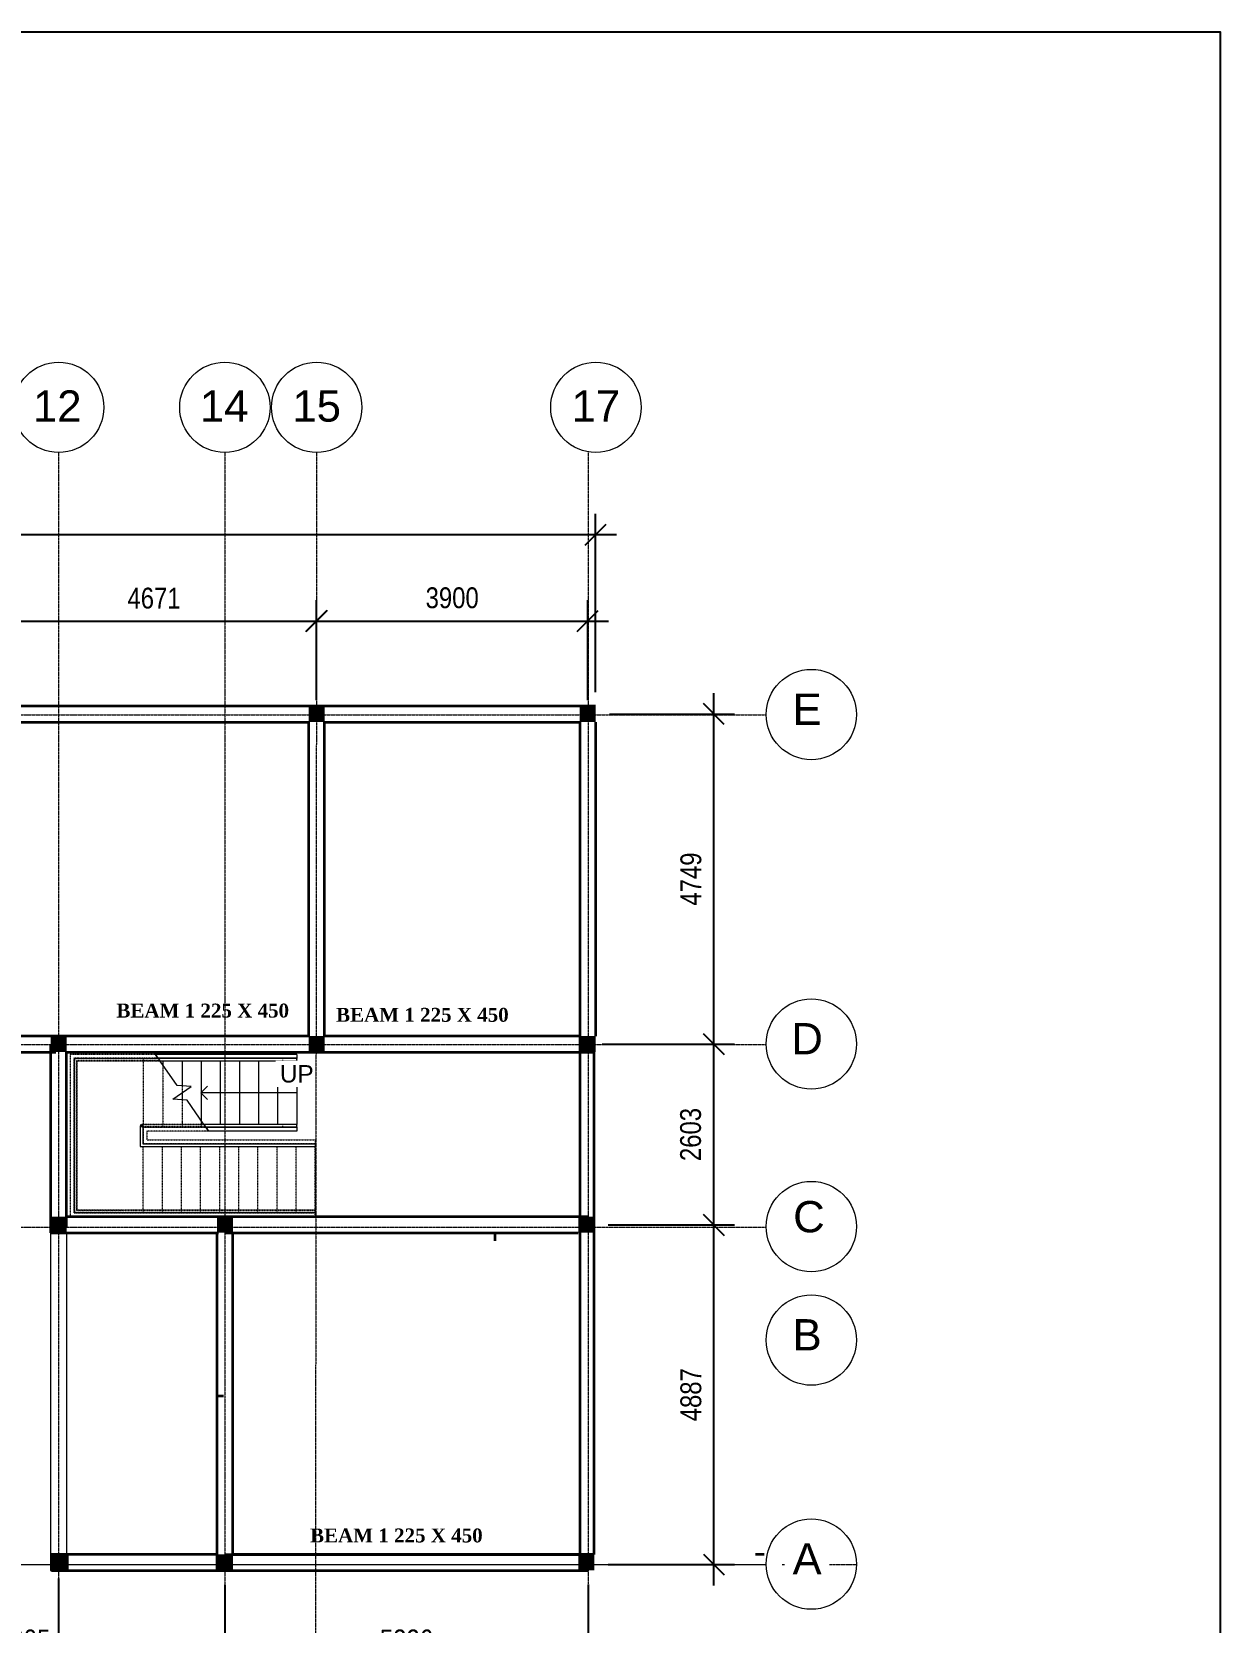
# Model space of a CAD drawing. Header units: inches. Extents: x 23 to 2032867, y 13 to 664695.
# Drawn here: x 715251 to 732351, y 14827 to 37714 of the extents above; entities that cross this region are included whole.
import ezdxf

# ---------------------------------------------------------------- set-up
doc = ezdxf.new("R2010")
doc.units = ezdxf.units.IN
doc.header["$MEASUREMENT"] = 0
doc.linetypes.add('Grid Line', pattern=[22.225, 12.7, -3.175, 3.175, -3.175])
doc.linetypes.add('Overhead', pattern=[3.96875, 2.38125, -1.5875])
for name, color, linetype, lineweight in [('A-ANNO-DIMS', 211, 'Continuous', 9), ('A-FLOR', 192, 'Continuous', 9), ('A-FLOR-HRAL', 11, 'Continuous', 9), ('A-FLOR-HRAL-MBND', 5, 'Overhead', 9), ('A-WALL', 7, 'Continuous', 9), ('S-GRID', 1, 'Continuous', 9), ('S-GRID-IDEN', 1, 'Continuous', 9), ('S-STRS', 31, 'Continuous', 9), ('S-STRS-ANNO', 31, 'Continuous', 9), ('S-STRS-MBND', 31, 'Overhead', 9), ('S-STRS-TEXT', 31, 'Continuous', 9)]:
    doc.layers.add(name, color=color, linetype=linetype, lineweight=lineweight)
doc.layers.add('dimensions', color=1, linetype='Continuous')
doc.styles.add('Arial', font='arial.ttf', dxfattribs={"height": 250})
doc.styles.add('Arial_1', font='arial.ttf', dxfattribs={"height": 300})
doc.styles.get("Standard").update_dxf_attribs({"font": 'arial.ttf'})
doc.styles.add('Technic', font='technic_.ttf', dxfattribs={"height": 300})
doc.dimstyles.new('LP_-_3mm_Technic', dxfattribs={"dimscale": 304.8, "dimtxt": 398.500345, "dimasz": 0.984252, "dimexe": 0.984252, "dimexo": 0.656168, "dimgap": 0.574147, "dimtad": 1, "dimdec": 0, "dimzin": 0, "dimdsep": 46, "dimtxsty": 'Technic', "dimblk1": 'OBLIQUE', "dimblk2": 'OBLIQUE', "dimsah": 1, "dimcen": 0.09, "dimdle": 0.984252, "dimazin": 0, "dimtfac": 1, "dimtdec": 4, "dimtix": 1, "dimtmove": 0, "dimatfit": 3, "dimfxl": 1, "dimtvp": 1, "dimtfill": 1, "dimtolj": 1, "dimtzin": 0, "dimarcsym": 2})

# ---------------------------------------------------------------- blocks, each defined once
blk = doc.blocks.new('_Oblique')
at = {"color": 0, "linetype": 'ByBlock', "lineweight": -2}
blk.add_line((-0.5, -0.5), (0.5, 0.5), dxfattribs=at)
blk = doc.blocks.new('*D352')
at = {"layer": 'A-ANNO-DIMS', "color": 0, "lineweight": -2, "transparency": 16777216}
for p, q in [((714675, 28211), (714675, 29534)), ((719346, 28211), (719346, 29534)), ((714375, 29234), (719646, 29234))]:
    blk.add_line(p, q, dxfattribs=at)
at = {"layer": 'Defpoints', "color": 0, "transparency": 16777216}
for p in [(719346, 29234), (714675, 28011), (719346, 28011)]:
    blk.add_point(p, dxfattribs=at)
at = {"layer": 'A-ANNO-DIMS', "color": 0, "lineweight": -2, "transparency": 16777216, "xscale": 299.9999841142121, "yscale": 299.9999841142121, "zscale": 299.9999841142121, "rotation": 180}
blk.add_blockref('_Oblique', (714675, 29234), dxfattribs=at)
at = {"layer": 'A-ANNO-DIMS', "color": 0, "lineweight": -2, "transparency": 16777216, "xscale": 299.9999841142121, "yscale": 299.9999841142121, "zscale": 299.9999841142121}
blk.add_blockref('_Oblique', (719346, 29234), dxfattribs=at)
at = {"layer": 'A-ANNO-DIMS', "color": 0, "transparency": 16777216, "insert": (717010, 29562), "char_height": 300, "attachment_point": 5, "style": 'Technic', "bg_fill": 3, "box_fill_scale": 1.25, "bg_fill_color": 256, "bg_fill_true_color": 13158600, "bg_fill_transparency": 0}
blk.add_mtext('\\A1;4671', dxfattribs=at)
blk = doc.blocks.new('*D353')
at = {"layer": 'A-ANNO-DIMS', "color": 0, "lineweight": -2, "transparency": 16777216}
for p, q in [((688750, 28211), (688750, 30778)), ((723364, 28211), (723364, 30778)), ((688450, 30478), (723664, 30478))]:
    blk.add_line(p, q, dxfattribs=at)
at = {"layer": 'Defpoints', "color": 0, "transparency": 16777216}
for p in [(723364, 30478), (688750, 28011), (723364, 28011)]:
    blk.add_point(p, dxfattribs=at)
at = {"layer": 'A-ANNO-DIMS', "color": 0, "lineweight": -2, "transparency": 16777216, "xscale": 299.9999841142121, "yscale": 299.9999841142121, "zscale": 299.9999841142121, "rotation": 180}
blk.add_blockref('_Oblique', (688750, 30478), dxfattribs=at)
at = {"layer": 'A-ANNO-DIMS', "color": 0, "lineweight": -2, "transparency": 16777216, "xscale": 299.9999841142121, "yscale": 299.9999841142121, "zscale": 299.9999841142121}
blk.add_blockref('_Oblique', (723364, 30478), dxfattribs=at)
at = {"layer": 'A-ANNO-DIMS', "color": 0, "transparency": 16777216, "insert": (704354, 30809), "char_height": 300, "attachment_point": 5, "style": 'Technic', "bg_fill": 3, "box_fill_scale": 1.25, "bg_fill_color": 256, "bg_fill_true_color": 13158600, "bg_fill_transparency": 0}
blk.add_mtext('\\A1;34614', dxfattribs=at)
blk = doc.blocks.new('Grid - M_Grid Head - Circle-45800-Level 1')
at = {"layer": 'S-GRID-IDEN'}
blk.add_circle((0, 0), 6.5, dxfattribs=at)
blk = doc.blocks.new('Railing - Railing-258493-Level 1')
at = {"layer": 'A-FLOR-HRAL-MBND'}
for p, q in [((-4982, 3368), (-4982, 1162)), ((-3992, 3368), (-4982, 3368)), ((-4982, 3368), (-4982, 1162)), ((-3992, 3368), (-4982, 3368)), ((-4982, 3368), (-4982, 1162)), ((-3992, 3368), (-4982, 3368)), ((-4982, 3368), (-4982, 1162)), ((-3992, 3368), (-4982, 3368)), ((-4982, 3368), (-4982, 1162)), ((-3992, 3368), (-4982, 3368)), ((-4982, 3368), (-4982, 1162)), ((-3992, 3368), (-4982, 3368)), ((-4952, 3338), (-4952, 1192)), ((-3992, 3338), (-4952, 3338)), ((-4952, 3338), (-4952, 1192)), ((-3992, 3338), (-4952, 3338)), ((-4952, 3338), (-4952, 1192)), ((-3992, 3338), (-4952, 3338)), ((-4952, 3338), (-4952, 1192)), ((-3992, 3338), (-4952, 3338)), ((-4952, 3338), (-4952, 1192)), ((-3992, 3338), (-4952, 3338)), ((-4952, 3338), (-4952, 1192)), ((-3992, 3338), (-4952, 3338)), ((-3773, 3368), (-3992, 3368)), ((-3773, 3368), (-3992, 3368)), ((-3773, 3368), (-3992, 3368)), ((-3773, 3368), (-3992, 3368)), ((-3773, 3368), (-3992, 3368)), ((-3773, 3368), (-3992, 3368)), ((-3752, 3338), (-3992, 3338)), ((-3752, 3338), (-3992, 3338)), ((-3752, 3338), (-3992, 3338)), ((-3752, 3338), (-3992, 3338)), ((-3752, 3338), (-3992, 3338)), ((-3752, 3338), (-3992, 3338)), ((-4982, 1162), (-4267, 1162)), ((-4982, 1162), (-4267, 1162)), ((-4982, 1162), (-4267, 1162)), ((-4982, 1162), (-4267, 1162)), ((-4982, 1162), (-4267, 1162)), ((-4982, 1162), (-4267, 1162)), ((-4952, 1192), (-4267, 1192)), ((-4952, 1192), (-4267, 1192)), ((-4952, 1192), (-4267, 1192)), ((-4952, 1192), (-4267, 1192)), ((-4952, 1192), (-4267, 1192)), ((-4952, 1192), (-4267, 1192)), ((-4267, 1192), (-1517, 1192)), ((-4267, 1192), (-1517, 1192)), ((-4267, 1192), (-1517, 1192)), ((-4267, 1192), (-1517, 1192)), ((-4267, 1192), (-1517, 1192)), ((-4267, 1192), (-1517, 1192)), ((-4267, 1162), (-1517, 1162)), ((-4267, 1162), (-1517, 1162)), ((-4267, 1162), (-1517, 1162)), ((-4267, 1162), (-1517, 1162)), ((-4267, 1162), (-1517, 1162)), ((-4267, 1162), (-1517, 1162)), ((-1517, 1192), (-1517, 1162)), ((-1517, 1192), (-1517, 1162)), ((-1517, 1192), (-1517, 1162)), ((-1517, 1192), (-1517, 1162)), ((-1517, 1192), (-1517, 1162)), ((-1517, 1192), (-1517, 1162))]:
    blk.add_line(p, q, dxfattribs=at)
blk = doc.blocks.new('Railing - Railing-258497-Level 1')
at = {"layer": 'A-FLOR-HRAL-MBND'}
for p, q in [((-4032, 2419), (-4032, 2404)), ((-3992, 2419), (-4032, 2419)), ((-4032, 2419), (-4032, 2404)), ((-3992, 2419), (-4032, 2419)), ((-4032, 2419), (-4032, 2404)), ((-3992, 2419), (-4032, 2419)), ((-4032, 2419), (-4032, 2404)), ((-3992, 2419), (-4032, 2419)), ((-4032, 2419), (-4032, 2404)), ((-3992, 2419), (-4032, 2419)), ((-4032, 2419), (-4032, 2404)), ((-3992, 2419), (-4032, 2419)), ((-3095, 2389), (-3997, 2389)), ((-3095, 2389), (-3997, 2389)), ((-3095, 2389), (-3997, 2389)), ((-3095, 2389), (-3997, 2389)), ((-3095, 2389), (-3997, 2389)), ((-3095, 2389), (-3997, 2389)), ((-3115, 2419), (-3992, 2419)), ((-3115, 2419), (-3992, 2419)), ((-3115, 2419), (-3992, 2419)), ((-3115, 2419), (-3992, 2419)), ((-3115, 2419), (-3992, 2419)), ((-3115, 2419), (-3992, 2419))]:
    blk.add_line(p, q, dxfattribs=at)
blk = doc.blocks.new('Top Rail Type - Top Rail_Internal_-258594-Level 1')
at = {"layer": 'A-FLOR-HRAL'}
for p, q in [((-1784, 3373), (-2021, 3373)), ((-2021, 3333), (-1784, 3333)), ((-1984, 3351), (-1984, 3356))]:
    blk.add_line(p, q, dxfattribs=at)
at = {"layer": 'A-FLOR-HRAL', "flags": 128}
blk.add_lwpolyline([(-1784, 3355), (-1784, 3353), (-1784, 3351)], dxfattribs=at)
blk = doc.blocks.new('Top Rail Type - Top Rail_Internal_-V1-Level 1')
at = {"layer": 'A-FLOR-HRAL', "linetype": 'Overhead'}
for p, q in [((-4987, 3373), (-4987, 1157)), ((-3992, 3373), (-4987, 3373)), ((-4947, 3333), (-4947, 1197)), ((-3992, 3333), (-4947, 3333)), ((-3776, 3373), (-3992, 3373)), ((-3749, 3333), (-3992, 3333)), ((-4987, 1157), (-4267, 1157)), ((-4947, 1197), (-4267, 1197)), ((-4267, 1197), (-1517, 1197)), ((-4267, 1157), (-1517, 1157)), ((-1517, 1197), (-1517, 1157))]:
    blk.add_line(p, q, dxfattribs=at)
at = {"layer": 'A-FLOR-HRAL'}
for p, q in [((-3776, 3373), (-3749, 3333)), ((-1784, 3373), (-3776, 3373)), ((-1784, 3333), (-3749, 3333)), ((-1784, 3333), (-1784, 3373))]:
    blk.add_line(p, q, dxfattribs=at)
blk = doc.blocks.new('Top Rail Type - Top Rail_Internal_-258609-Level 1')
at = {"layer": 'A-FLOR-HRAL'}
for p, q in [((-1784, 2424), (-2021, 2424)), ((-2021, 2384), (-1784, 2384)), ((-1984, 2402), (-1984, 2406))]:
    blk.add_line(p, q, dxfattribs=at)
at = {"layer": 'A-FLOR-HRAL', "flags": 128}
blk.add_lwpolyline([(-1784, 2406), (-1784, 2404), (-1784, 2402)], dxfattribs=at)
blk = doc.blocks.new('Top Rail Type - Top Rail_Internal_-V2-Level 1')
at = {"layer": 'A-FLOR-HRAL'}
for p, q in [((-3997, 2404), (-4037, 2404)), ((-4037, 2404), (-4037, 2106)), ((-3997, 2404), (-3997, 2146)), ((-3119, 2424), (-3091, 2384)), ((-1784, 2424), (-3119, 2424)), ((-1784, 2384), (-3091, 2384)), ((-1784, 2384), (-1784, 2424)), ((-4037, 2106), (-1517, 2106)), ((-3997, 2146), (-1517, 2146)), ((-1517, 2146), (-1517, 2106))]:
    blk.add_line(p, q, dxfattribs=at)
at = {"layer": 'A-FLOR-HRAL', "linetype": 'Overhead'}
for p, q in [((-4017, 2384), (-4017, 2424)), ((-3119, 2424), (-4017, 2424)), ((-3091, 2384), (-4017, 2384))]:
    blk.add_line(p, q, dxfattribs=at)
blk = doc.blocks.new('*D346')
at = {"layer": 'A-ANNO-DIMS', "color": 0, "lineweight": -2, "transparency": 16777216}
for p, q in [((719350, 28096), (719350, 29534)), ((723250, 28096), (723250, 29534)), ((719050, 29234), (723550, 29234))]:
    blk.add_line(p, q, dxfattribs=at)
at = {"layer": 'Defpoints', "color": 0, "transparency": 16777216}
for p in [(723250, 29234), (719350, 27896), (723250, 27896)]:
    blk.add_point(p, dxfattribs=at)
at = {"layer": 'A-ANNO-DIMS', "color": 0, "lineweight": -2, "transparency": 16777216, "xscale": 299.9999841142121, "yscale": 299.9999841142121, "zscale": 299.9999841142121, "rotation": 180}
blk.add_blockref('_Oblique', (719350, 29234), dxfattribs=at)
at = {"layer": 'A-ANNO-DIMS', "color": 0, "lineweight": -2, "transparency": 16777216, "xscale": 299.9999841142121, "yscale": 299.9999841142121, "zscale": 299.9999841142121}
blk.add_blockref('_Oblique', (723250, 29234), dxfattribs=at)
at = {"layer": 'A-ANNO-DIMS', "color": 0, "transparency": 16777216, "insert": (721300, 29567), "char_height": 300, "attachment_point": 5, "style": 'Technic', "bg_fill": 3, "box_fill_scale": 1.25, "bg_fill_color": 256, "bg_fill_true_color": 13158600, "bg_fill_transparency": 0}
blk.add_mtext('\\A1;3900', dxfattribs=at)
blk = doc.blocks.new('*D347')
at = {"layer": 'A-ANNO-DIMS', "color": 0, "lineweight": -2, "transparency": 16777216}
for p, q in [((725064, 20243), (725064, 23446)), ((723456, 23146), (725364, 23146)), ((723545, 20543), (725364, 20543))]:
    blk.add_line(p, q, dxfattribs=at)
at = {"layer": 'Defpoints', "color": 0, "transparency": 16777216}
for p in [(723256, 23146), (725064, 23146), (723345, 20543)]:
    blk.add_point(p, dxfattribs=at)
at = {"layer": 'A-ANNO-DIMS', "color": 0, "lineweight": -2, "transparency": 16777216, "xscale": 299.9999841142121, "yscale": 299.9999841142121, "zscale": 299.9999841142121}
for p, rotation in [((725064, 23146), 90), ((725064, 20543), 270)]:
    blk.add_blockref('_Oblique', p, dxfattribs=dict(at, rotation=rotation))
at = {"layer": 'A-ANNO-DIMS', "color": 0, "transparency": 16777216, "insert": (724732, 21845), "char_height": 300, "attachment_point": 5, "rotation": 90, "style": 'Technic', "bg_fill": 3, "box_fill_scale": 1.25, "bg_fill_color": 256, "bg_fill_true_color": 13158600, "bg_fill_transparency": 0}
blk.add_mtext('\\A1;2603', dxfattribs=at)
blk = doc.blocks.new('*D348')
at = {"layer": 'A-ANNO-DIMS', "color": 0, "lineweight": -2, "transparency": 16777216}
for p, q in [((725064, 22846), (725064, 28196)), ((723565, 27896), (725364, 27896)), ((723456, 23146), (725364, 23146))]:
    blk.add_line(p, q, dxfattribs=at)
at = {"layer": 'Defpoints', "color": 0, "transparency": 16777216}
for p in [(723365, 27896), (725064, 27896), (723256, 23146)]:
    blk.add_point(p, dxfattribs=at)
at = {"layer": 'A-ANNO-DIMS', "color": 0, "lineweight": -2, "transparency": 16777216, "xscale": 299.9999841142121, "yscale": 299.9999841142121, "zscale": 299.9999841142121}
for p, rotation in [((725064, 27896), 90), ((725064, 23146), 270)]:
    blk.add_blockref('_Oblique', p, dxfattribs=dict(at, rotation=rotation))
at = {"layer": 'A-ANNO-DIMS', "color": 0, "transparency": 16777216, "insert": (724736, 25521), "char_height": 300, "attachment_point": 5, "rotation": 90, "style": 'Technic', "bg_fill": 3, "box_fill_scale": 1.25, "bg_fill_color": 256, "bg_fill_true_color": 13158600, "bg_fill_transparency": 0}
blk.add_mtext('\\A1;4749', dxfattribs=at)
blk = doc.blocks.new('*D349')
at = {"layer": 'A-ANNO-DIMS', "color": 0, "lineweight": -2, "transparency": 16777216}
for p, q in [((725064, 15356), (725064, 20843)), ((725264, 20543), (725364, 20543)), ((723545, 15656), (725364, 15656))]:
    blk.add_line(p, q, dxfattribs=at)
at = {"layer": 'Defpoints', "color": 0, "transparency": 16777216}
for p in [(725064, 20543), (725064, 20543), (723345, 15656)]:
    blk.add_point(p, dxfattribs=at)
at = {"layer": 'A-ANNO-DIMS', "color": 0, "lineweight": -2, "transparency": 16777216, "xscale": 299.9999841142121, "yscale": 299.9999841142121, "zscale": 299.9999841142121}
for p, rotation in [((725064, 20543), 90), ((725064, 15656), 270)]:
    blk.add_blockref('_Oblique', p, dxfattribs=dict(at, rotation=rotation))
at = {"layer": 'A-ANNO-DIMS', "color": 0, "transparency": 16777216, "insert": (724736, 18100), "char_height": 300, "attachment_point": 5, "rotation": 90, "style": 'Technic', "bg_fill": 3, "box_fill_scale": 1.25, "bg_fill_color": 256, "bg_fill_true_color": 13158600, "bg_fill_transparency": 0}
blk.add_mtext('\\A1;4887', dxfattribs=at)
blk = doc.blocks.new('*D326')
at = {"layer": 'A-ANNO-DIMS', "color": 0, "lineweight": -2, "transparency": 16777216}
for p, q in [((714632, 15426), (714632, 13941)), ((715637, 15456), (715637, 13941)), ((714632, 14241), (714332, 14241)), ((714632, 14241), (715637, 14241)), ((715637, 14241), (715937, 14241))]:
    blk.add_line(p, q, dxfattribs=at)
at = {"layer": 'Defpoints', "color": 0, "transparency": 16777216}
for p in [(714632, 15626), (715637, 15656)]:
    blk.add_point(p, dxfattribs=at)
at = {"layer": 'A-ANNO-DIMS', "color": 0, "lineweight": -2, "transparency": 16777216, "xscale": 299.9999841142121, "yscale": 299.9999841142121, "zscale": 299.9999841142121}
blk.add_blockref('_Oblique', (714632, 14241), dxfattribs=at)
at = {"layer": 'A-ANNO-DIMS', "color": 0, "lineweight": -2, "transparency": 16777216, "xscale": 299.9999841142121, "yscale": 299.9999841142121, "zscale": 299.9999841142121, "rotation": 180}
blk.add_blockref('_Oblique', (715637, 14241), dxfattribs=at)
at = {"layer": 'A-ANNO-DIMS', "color": 0, "transparency": 16777216, "insert": (715135, 14569), "char_height": 300, "attachment_point": 5, "style": 'Technic', "bg_fill": 3, "box_fill_scale": 1.25, "bg_fill_color": 256, "bg_fill_true_color": 13158600, "bg_fill_transparency": 0}
blk.add_mtext('\\A1;1005', dxfattribs=at)
at = {"layer": 'Defpoints', "color": 0, "transparency": 16777216}
blk.add_point((715637, 14241), dxfattribs=at)
blk = doc.blocks.new('*D329')
at = {"layer": 'A-ANNO-DIMS', "color": 0, "lineweight": -2, "transparency": 16777216}
for p, q in [((718029, 15371), (718029, 13941)), ((723255, 15371), (723255, 13941)), ((717729, 14241), (723555, 14241))]:
    blk.add_line(p, q, dxfattribs=at)
at = {"layer": 'Defpoints', "color": 0, "transparency": 16777216}
for p in [(718029, 15571), (723255, 15571), (723255, 14241)]:
    blk.add_point(p, dxfattribs=at)
at = {"layer": 'A-ANNO-DIMS', "color": 0, "lineweight": -2, "transparency": 16777216, "xscale": 299.9999841142121, "yscale": 299.9999841142121, "zscale": 299.9999841142121, "rotation": 180}
blk.add_blockref('_Oblique', (718029, 14241), dxfattribs=at)
at = {"layer": 'A-ANNO-DIMS', "color": 0, "lineweight": -2, "transparency": 16777216, "xscale": 299.9999841142121, "yscale": 299.9999841142121, "zscale": 299.9999841142121}
blk.add_blockref('_Oblique', (723255, 14241), dxfattribs=at)
at = {"layer": 'A-ANNO-DIMS', "color": 0, "transparency": 16777216, "insert": (720642, 14569), "char_height": 300, "attachment_point": 5, "style": 'Technic', "bg_fill": 3, "box_fill_scale": 1.25, "bg_fill_color": 256, "bg_fill_true_color": 13158600, "bg_fill_transparency": 0}
blk.add_mtext('\\A1;5226', dxfattribs=at)
blk = doc.blocks.new('*D330')
at = {"layer": 'A-ANNO-DIMS', "color": 0, "lineweight": -2, "transparency": 16777216}
for p, q in [((715636, 15456), (715636, 13856)), ((718029, 15371), (718029, 13856)), ((715336, 14156), (718329, 14156))]:
    blk.add_line(p, q, dxfattribs=at)
at = {"layer": 'Defpoints', "color": 0, "transparency": 16777216}
for p in [(715636, 15656), (718029, 15571), (718029, 14156)]:
    blk.add_point(p, dxfattribs=at)
at = {"layer": 'A-ANNO-DIMS', "color": 0, "lineweight": -2, "transparency": 16777216, "xscale": 299.9999841142121, "yscale": 299.9999841142121, "zscale": 299.9999841142121, "rotation": 180}
blk.add_blockref('_Oblique', (715636, 14156), dxfattribs=at)
at = {"layer": 'A-ANNO-DIMS', "color": 0, "lineweight": -2, "transparency": 16777216, "xscale": 299.9999841142121, "yscale": 299.9999841142121, "zscale": 299.9999841142121}
blk.add_blockref('_Oblique', (718029, 14156), dxfattribs=at)
at = {"layer": 'A-ANNO-DIMS', "color": 0, "transparency": 16777216, "insert": (716833, 14489), "char_height": 300, "attachment_point": 5, "style": 'Technic', "bg_fill": 3, "box_fill_scale": 1.25, "bg_fill_color": 256, "bg_fill_true_color": 13158600, "bg_fill_transparency": 0}
blk.add_mtext('\\A1;2393', dxfattribs=at)

msp = doc.modelspace()

# ---------------------------------------------------------------- hatches: boundary and pattern name
at = {"linetype": 'Continuous', "lineweight": 35}
h = msp.add_hatch(color=256, dxfattribs=at)
h.set_gradient(color1=(0, 0, 15), color2=(0, 0, 0), one_color=1)
h.paths.add_polyline_path([(715644.887, 23260.87), (715522.173, 23260.87), (715522.173, 23030.87), (715644.887, 23030.87)])
h.paths.add_polyline_path([(715752.173, 23260.87), (715644.887, 23260.87), (715644.887, 23030.87), (715752.173, 23030.87)])
h = msp.add_hatch(color=256, dxfattribs=at)
h.set_gradient(color1=(0, 0, 15), color2=(0, 0, 0), one_color=1)
h.paths.add_polyline_path([(715644.887, 23255.87), (715527.898, 23255.87), (715527.898, 23030.87), (715644.887, 23030.87)])
h.paths.add_polyline_path([(715752.173, 23255.87), (715644.887, 23255.87), (715644.887, 23030.87), (715752.173, 23030.87)])
h = msp.add_hatch(color=256, dxfattribs=at)
h.set_gradient(color1=(0, 0, 15), color2=(0, 0, 0), one_color=1)
h.paths.add_polyline_path([(719357.637, 23260.87), (719234.923, 23260.87), (719234.923, 23030.87), (719357.637, 23030.87)])
h.paths.add_polyline_path([(719464.923, 23260.87), (719357.637, 23260.87), (719357.637, 23030.87), (719464.923, 23030.87)])
h = msp.add_hatch(color=256, dxfattribs=at)
h.set_gradient(color1=(0, 0, 15), color2=(0, 0, 0), one_color=1)
h.paths.add_polyline_path([(719357.637, 23255.87), (719240.648, 23255.87), (719240.648, 23030.87), (719357.637, 23030.87)])
h.paths.add_polyline_path([(719464.923, 23255.87), (719357.637, 23255.87), (719357.637, 23030.87), (719464.923, 23030.87)])
h = msp.add_hatch(color=256, dxfattribs=at)
h.set_gradient(color1=(0, 0, 15), color2=(0, 0, 0), one_color=1)
h.paths.add_polyline_path([(723257.637, 23260.87), (723134.923, 23260.87), (723134.923, 23030.87), (723257.637, 23030.87)])
h.paths.add_polyline_path([(723364.923, 23260.87), (723257.637, 23260.87), (723257.637, 23030.87), (723364.923, 23030.87)])
h = msp.add_hatch(color=256, dxfattribs=at)
h.set_gradient(color1=(0, 0, 15), color2=(0, 0, 0), one_color=1)
h.paths.add_polyline_path([(723257.637, 23255.87), (723140.648, 23255.87), (723140.648, 23030.87), (723257.637, 23030.87)])
h.paths.add_polyline_path([(723364.923, 23255.87), (723257.637, 23255.87), (723257.637, 23030.87), (723364.923, 23030.87)])
h = msp.add_hatch(color=256, dxfattribs=at)
h.set_gradient(color1=(0, 0, 15), color2=(0, 0, 0), one_color=1)
h.paths.add_polyline_path([(715644.887, 20660.87), (715522.173, 20660.87), (715522.173, 20430.87), (715644.887, 20430.87)])
h.paths.add_polyline_path([(715752.173, 20660.87), (715644.887, 20660.87), (715644.887, 20430.87), (715752.173, 20430.87)])
h = msp.add_hatch(color=256, dxfattribs=at)
h.set_gradient(color1=(0, 0, 15), color2=(0, 0, 0), one_color=1)
h.paths.add_polyline_path([(715644.887, 20655.87), (715527.898, 20655.87), (715527.898, 20430.87), (715644.887, 20430.87)])
h.paths.add_polyline_path([(715752.173, 20655.87), (715644.887, 20655.87), (715644.887, 20430.87), (715752.173, 20430.87)])
h = msp.add_hatch(color=256, dxfattribs=at)
h.set_gradient(color1=(0, 0, 15), color2=(0, 0, 0), one_color=1)
h.paths.add_polyline_path([(718037.637, 20666.684), (717914.923, 20666.684), (717914.923, 20436.684), (718037.637, 20436.684)])
h.paths.add_polyline_path([(718144.923, 20666.684), (718037.637, 20666.684), (718037.637, 20436.684), (718144.923, 20436.684)])
h = msp.add_hatch(color=256, dxfattribs=at)
h.set_gradient(color1=(0, 0, 15), color2=(0, 0, 0), one_color=1)
h.paths.add_polyline_path([(718037.637, 20655.87), (717920.648, 20655.87), (717920.648, 20430.87), (718037.637, 20430.87)])
h.paths.add_polyline_path([(718144.923, 20655.87), (718037.637, 20655.87), (718037.637, 20430.87), (718144.923, 20430.87)])
h = msp.add_hatch(color=256, dxfattribs=at)
h.set_gradient(color1=(0, 0, 15), color2=(0, 0, 0), one_color=1)
h.paths.add_polyline_path([(723237.59, 20660.87), (723114.876, 20660.87), (723114.876, 20430.87), (723237.59, 20430.87)])
h.paths.add_polyline_path([(723344.876, 20660.87), (723237.59, 20660.87), (723237.59, 20430.87), (723344.876, 20430.87)])
h = msp.add_hatch(color=256, dxfattribs=at)
h.set_gradient(color1=(0, 0, 15), color2=(0, 0, 0), one_color=1)
h.paths.add_polyline_path([(715644.887, 15800.87), (715522.173, 15800.87), (715522.173, 15570.87), (715644.887, 15570.87)])
h.paths.add_polyline_path([(715752.173, 15800.87), (715644.887, 15800.87), (715644.887, 15570.87), (715752.173, 15570.87)])
h = msp.add_hatch(color=256, dxfattribs=at)
h.set_gradient(color1=(0, 0, 15), color2=(0, 0, 0), one_color=1)
h.paths.add_polyline_path([(718037.637, 15800.87), (717914.923, 15800.87), (717914.923, 15570.87), (718037.637, 15570.87)])
h.paths.add_polyline_path([(718144.923, 15800.87), (718037.637, 15800.87), (718037.637, 15570.87), (718144.923, 15570.87)])
h = msp.add_hatch(color=256, dxfattribs=at)
h.set_gradient(color1=(0, 0, 15), color2=(0, 0, 0), one_color=1)
h.paths.add_polyline_path([(718037.637, 15795.87), (717920.648, 15795.87), (717920.648, 15570.87), (718037.637, 15570.87)])
h.paths.add_polyline_path([(718144.923, 15795.87), (718037.637, 15795.87), (718037.637, 15570.87), (718144.923, 15570.87)])
h = msp.add_hatch(color=256, dxfattribs=at)
h.set_gradient(color1=(0, 0, 15), color2=(0, 0, 0), one_color=1)
h.paths.add_polyline_path([(723237.637, 15800.87), (723114.923, 15800.87), (723114.923, 15570.87), (723237.637, 15570.87)])
h.paths.add_polyline_path([(723344.923, 15800.87), (723237.637, 15800.87), (723237.637, 15570.87), (723344.923, 15570.87)])

# ---------------------------------------------------------------- linework, layer by layer
at = {"layer": 'A-FLOR'}
for p, q in [((715522.173, 20430.87), (715522.173, 15571.629)), ((715752.173, 20430.87), (715752.173, 15571.629)), ((723344.923, 16671.629), (723354.923, 16671.629)), ((715522.173, 15571.629), (715534.923, 15571.629)), ((715764.923, 15571.629), (715837.394, 15571.629))]:
    msp.add_line(p, q, dxfattribs=at)
at = {"layer": 'A-WALL', "lineweight": 35}
for p, q in [((710794.923, 27780.87), (716079.923, 27780.87)), ((714904.923, 27780.87), (716169.923, 27780.87)), ((716169.923, 27780.87), (719234.923, 27780.87)), ((719234.923, 27780.87), (719234.923, 27595.87)), ((719464.923, 23828.365), (719464.923, 27780.87)), ((719464.923, 27780.87), (723134.923, 27780.87)), ((723134.923, 27780.87), (723134.923, 26280.87)), ((723364.923, 27595.87), (723364.923, 27780.87)), ((719234.923, 27640.618), (719234.923, 24395.87)), ((723364.923, 23260.87), (723364.923, 27595.87)), ((719464.923, 24395.87), (719464.923, 26280.87)), ((723134.923, 26280.87), (723134.923, 24320.87)), ((719234.923, 24395.87), (719234.923, 23260.87)), ((719464.923, 23260.87), (719464.923, 24395.87)), ((723134.923, 24320.87), (723134.923, 15800.87)), ((719234.923, 23260.87), (714694.923, 23260.87)), ((715522.173, 23141.841), (715522.173, 22745.87)), ((723134.923, 23260.87), (719464.923, 23260.87)), ((723134.923, 23260.87), (721264.923, 23260.87)), ((707082.173, 23030.87), (715594.923, 23030.87)), ((714674.923, 23030.87), (715522.173, 23030.87)), ((715522.173, 23030.87), (715522.173, 20430.87)), ((715752.173, 22745.87), (715752.173, 23030.87)), ((715752.173, 20513.923), (715752.173, 23030.87)), ((715752.173, 23030.87), (723344.923, 23030.87)), ((723344.923, 15800.87), (723344.923, 23030.87)), ((723256.831, 20660.87), (715752.173, 20660.87)), ((715522.173, 20430.87), (717939.923, 20430.87)), ((717914.923, 20430.87), (717914.923, 18085.87)), ((718028.923, 20430.87), (723114.923, 20430.87)), ((718144.923, 15800.87), (718144.923, 20430.87)), ((721914.923, 20430.87), (721914.923, 20315.919)), ((717914.923, 18085.87), (717914.923, 15570.87)), ((717914.923, 18085.87), (718011.923, 18085.87)), ((718144.923, 15800.87), (718144.923, 16285.87)), ((717914.923, 15800.87), (715522.173, 15800.87)), ((715764.923, 15800.87), (715534.923, 15800.87)), ((715534.923, 15800.87), (715534.923, 15570.87)), ((715764.923, 15570.87), (715764.923, 15800.87)), ((718029.244, 15800.87), (723344.923, 15800.87)), ((721529.923, 15800.87), (718144.923, 15800.87)), ((723344.923, 15800.87), (721529.923, 15800.87)), ((725787.469, 15800.87), (725663.142, 15800.87)), ((715534.923, 15570.87), (716887.469, 15570.87)), ((715534.923, 15570.87), (715764.923, 15570.87)), ((715837.394, 15570.87), (716067.394, 15570.87)), ((716067.394, 15571.629), (717914.923, 15571.629)), ((717914.923, 15570.87), (719729.923, 15570.87)), ((718029.244, 15570.87), (723254.882, 15570.87))]:
    msp.add_line(p, q, dxfattribs=at)
at = {"layer": 'A-WALL'}
for p, q in [((715752.173, 22745.87), (715752.173, 20945.87)), ((717914.923, 16285.87), (717914.923, 18085.87))]:
    msp.add_line(p, q, dxfattribs=at)
at = {"layer": 'S-GRID', "linetype": 'Grid Line'}
for p, q in [((685621.361, 27882.682), (725817.603, 27882.682)), ((685621.361, 23141.682), (725817.603, 23141.682)), ((685621.361, 20513.682), (725817.603, 20513.682)), ((685609.408, 15656.337), (725817.603, 15656.337)), ((685621.361, 15655.682), (725817.603, 15655.682)), ((726047.879, 15656.337), (727117.547, 15656.337))]:
    msp.add_line(p, q, dxfattribs=at)
at = {"layer": 'S-STRS'}
for p, q in [((717066.858, 22944.107), (717032.222, 22994.107)), ((719063.222, 22994.107), (717032.222, 22994.107)), ((717032.222, 22994.107), (717066.858, 22944.107)), ((717070.599, 22938.707), (717066.858, 22944.107)), ((719063.222, 22944.107), (717066.858, 22944.107)), ((717340.902, 22548.505), (717098.308, 22898.707)), ((717138.222, 22944.107), (717138.222, 22938.707)), ((717138.222, 22898.707), (717138.222, 22841.089)), ((717413.222, 22944.107), (717413.222, 22938.707)), ((717413.222, 22898.707), (717413.222, 22543.513)), ((717688.222, 22944.107), (717688.222, 22938.707)), ((717688.222, 22898.707), (717688.222, 22047.126)), ((717963.222, 22944.107), (717963.222, 22938.707)), ((717963.222, 22898.707), (717963.222, 21989.507)), ((718238.222, 22944.107), (718238.222, 22938.707)), ((718238.222, 22898.707), (718238.222, 21989.507)), ((718513.222, 22944.107), (718513.222, 22938.707)), ((718513.222, 22898.707), (718513.222, 21989.507)), ((718788.222, 22944.107), (718788.222, 22938.707)), ((718788.222, 22898.707), (718788.222, 21989.507)), ((719063.222, 22994.107), (719063.222, 22944.107)), ((719063.222, 22944.107), (719063.222, 22938.707)), ((719063.222, 22898.707), (719063.222, 21989.507)), ((717282.724, 22353.708), (717543.719, 22534.506)), ((717543.719, 22534.506), (717340.902, 22548.505)), ((717413.222, 22444.107), (717413.222, 22344.701)), ((717485.541, 22339.709), (717282.724, 22353.708)), ((717728.136, 21989.507), (717485.541, 22339.709)), ((717759.585, 21944.107), (717755.845, 21949.507)), ((717794.222, 21894.107), (717759.585, 21944.107)), ((719063.222, 21944.107), (717759.585, 21944.107)), ((717759.585, 21944.107), (717794.222, 21894.107)), ((719063.222, 21894.107), (717794.222, 21894.107)), ((717963.222, 21949.507), (717963.222, 21944.107)), ((718238.222, 21949.507), (718238.222, 21944.107)), ((718513.222, 21949.507), (718513.222, 21944.107)), ((718788.222, 21949.507), (718788.222, 21944.107)), ((719063.222, 21949.507), (719063.222, 21944.107)), ((719063.222, 21944.107), (719063.222, 21894.107))]:
    msp.add_line(p, q, dxfattribs=at)
at = {"layer": 'S-STRS-ANNO'}
for p, q in [((717780.674, 22541.698), (717683.084, 22444.107)), ((717780.674, 22346.517), (717683.084, 22444.107)), ((717959.111, 22444.107), (717688.222, 22444.107)), ((718235.139, 22444.107), (717963.222, 22444.107)), ((718511.166, 22444.107), (718238.222, 22444.107)), ((718787.194, 22444.107), (718513.222, 22444.107)), ((719063.222, 22444.107), (718788.222, 22444.107))]:
    msp.add_line(p, q, dxfattribs=at)
at = {"layer": 'S-STRS-MBND'}
for p, q in [((715805.001, 22994.107), (715805.001, 20666.684)), ((716855.001, 22994.107), (715805.001, 22994.107)), ((715855.001, 22944.107), (715855.001, 20716.684)), ((716855.001, 22944.107), (715855.001, 22944.107)), ((715855.001, 22944.107), (715855.001, 20716.684)), ((716855.001, 22944.107), (715855.001, 22944.107)), ((717032.222, 22994.107), (716855.001, 22994.107)), ((716855.001, 22944.107), (716855.001, 21944.107)), ((717066.858, 22944.107), (716855.001, 22944.107)), ((717066.858, 22944.107), (716855.001, 22944.107)), ((717138.222, 22841.089), (717138.222, 21944.107)), ((717413.222, 22543.513), (717413.222, 22444.107)), ((717413.222, 22344.701), (717413.222, 21944.107)), ((717688.222, 22047.126), (717688.222, 21944.107)), ((716855.001, 21944.107), (716855.001, 21716.684)), ((717759.585, 21944.107), (716855.001, 21944.107)), ((716855.001, 21944.107), (716855.001, 21716.684)), ((717759.585, 21944.107), (716855.001, 21944.107)), ((716905.001, 21894.107), (716905.001, 21766.684)), ((717794.222, 21894.107), (716905.001, 21894.107)), ((716905.001, 21766.684), (719330.001, 21766.684)), ((719330.001, 21766.684), (719330.001, 21716.684)), ((716855.001, 21711.284), (716855.001, 21716.684)), ((716855.001, 21716.684), (719330.001, 21716.684)), ((716855.001, 21716.684), (719330.001, 21716.684)), ((716855.001, 20716.684), (716855.001, 21671.284)), ((717130.001, 21711.284), (717130.001, 21716.684)), ((717130.001, 20716.684), (717130.001, 21671.284)), ((717405.001, 21711.284), (717405.001, 21716.684)), ((717405.001, 20716.684), (717405.001, 21671.284)), ((717680.001, 21711.284), (717680.001, 21716.684)), ((717680.001, 20716.684), (717680.001, 21671.284)), ((717955.001, 21711.284), (717955.001, 21716.684)), ((717955.001, 20716.684), (717955.001, 21671.284)), ((718230.001, 21711.284), (718230.001, 21716.684)), ((718230.001, 20716.684), (718230.001, 21671.284)), ((718505.001, 21711.284), (718505.001, 21716.684)), ((718505.001, 20716.684), (718505.001, 21671.284)), ((718780.001, 21711.284), (718780.001, 21716.684)), ((718780.001, 20716.684), (718780.001, 21671.284)), ((719055.001, 21711.284), (719055.001, 21716.684)), ((719055.001, 20716.684), (719055.001, 21671.284)), ((719330.001, 21711.284), (719330.001, 21716.684)), ((719330.001, 20716.684), (719330.001, 21671.284)), ((715805.001, 20666.684), (716855.001, 20666.684)), ((715855.001, 20716.684), (716855.001, 20716.684)), ((715855.001, 20716.684), (716855.001, 20716.684)), ((716855.001, 20716.684), (719330.001, 20716.684)), ((716855.001, 20716.684), (719330.001, 20716.684)), ((716855.001, 20666.684), (719330.001, 20666.684)), ((719330.001, 20666.684), (719330.001, 20716.684))]:
    msp.add_line(p, q, dxfattribs=at)

# ---------------------------------------------------------------- block references
at = {"layer": 'A-FLOR-HRAL'}
for name in ['Top Rail Type - Top Rail_Internal_-V1-Level 1', 'Railing - Railing-258493-Level 1', 'Top Rail Type - Top Rail_Internal_-258594-Level 1', 'Top Rail Type - Top Rail_Internal_-V2-Level 1', 'Railing - Railing-258497-Level 1', 'Top Rail Type - Top Rail_Internal_-258609-Level 1']:
    msp.add_blockref(name, (720846.919, 19565.251), dxfattribs=at)
at = {"layer": 'S-GRID-IDEN', "xscale": 99.99999999999993, "yscale": 99.99999999999993, "zscale": 99.99999999999993, "rotation": 180}
for p in [(715637.173, 32309.351), (718029.244, 32309.351), (719349.923, 32309.351), (723367.717, 32309.351), (726467.575, 27888.718), (726467.556, 23147.877), (726467.575, 20519.958), (726467.575, 18886.64), (726467.575, 15662.373)]:
    msp.add_blockref('Grid - M_Grid Head - Circle-45800-Level 1', p, dxfattribs=at)

# ---------------------------------------------------------------- texts
at = {"char_height": 300, "attachment_point": 1}
for insert in [(716469.015, 23728.365), (719629.515, 23667.365), (719255.015, 16174.865)]:
    msp.add_mtext_dynamic_manual_height_columns('{\\fTimes New Roman|b1|i0|c0|p18;\\H0.66667x;BEAM 1 225 X 450} ', width=7248.12701, gutter_width=1, heights=[0], dxfattribs=dict(at, insert=insert))

# ---------------------------------------------------------------- dimensions: what is measured, and where the dimension line sits
at = {"layer": 'A-ANNO-DIMS'}
dim = msp.add_linear_dim(base=(719345.994, 29233.935), p1=(714674.923, 28010.87), p2=(719345.994, 28010.87), dimstyle='LP_-_3mm_Technic', override={"dimpost": '<>', "dimfxl": 4800}, dxfattribs=at)
dim.commit()
dim.dimension.update_dxf_attribs({"geometry": '*D352', "text_midpoint": (717010.458, 29561.567)})

# ---------------------------------------------------------------- next in the draw order: texts
at = {"layer": 'S-GRID-IDEN', "char_height": 450, "width": 418.70402, "attachment_point": 2, "line_spacing_factor": 0.941778, "style": 'Arial_1', "bg_fill": 3, "box_fill_scale": 1.25, "bg_fill_color": 256, "bg_fill_true_color": 13158600, "bg_fill_transparency": 0}
for s, insert in [('12', (715617.866, 32553.562)), ('14', (718019.045, 32553.562)), ('15', (719350.045, 32553.562)), ('17', (723367.839, 32553.562)), ('E', (726407.231, 28189.625)), ('D', (726407.212, 23448.784)), ('C', (726433.446, 20886.94)), ('B', (726407.231, 19187.547)), ('A', (726407.231, 15963.28))]:
    msp.add_mtext(s, dxfattribs=dict(at, insert=insert))
at = {"layer": 'S-STRS-TEXT', "insert": (718821.891, 22843.222), "char_height": 250, "width": 579.19341, "attachment_point": 1, "line_spacing_factor": 0.941778, "style": 'Arial', "bg_fill": 3, "box_fill_scale": 1.25, "bg_fill_color": 256, "bg_fill_true_color": 13158600, "bg_fill_transparency": 0}
msp.add_mtext('UP', dxfattribs=at)

# ---------------------------------------------------------------- next in the draw order: dimensions: what is measured, and where the dimension line sits
at = {"layer": 'A-ANNO-DIMS'}
dim = msp.add_linear_dim(base=(723364.188, 30477.533), p1=(688749.923, 28010.87), p2=(723364.188, 28010.87), dimstyle='LP_-_3mm_Technic', override={"dimpost": '<>', "dimfxl": 4560}, dxfattribs=at)
dim.commit()
dim.dimension.update_dxf_attribs({"geometry": '*D353', "text_midpoint": (704354.341, 30477.533), "dimtype": 160})

# ---------------------------------------------------------------- next in the draw order: linework, layer by layer
at = {"layer": 'A-FLOR'}
msp.add_line((723134.923, 28010.87), (719464.923, 28010.87), dxfattribs=at)
at = {"layer": 'A-WALL', "lineweight": 35}
for p, q in [((716169.923, 28010.87), (714674.923, 28010.87)), ((719464.923, 28010.87), (716140.352, 28010.87)), ((723364.188, 28010.87), (719464.923, 28010.87))]:
    msp.add_line(p, q, dxfattribs=at)
at = {"layer": 'S-GRID', "linetype": 'Grid Line'}
for p, q in [((715637.173, 31659.351), (715637.173, 10501.609)), ((718029.244, 31659.351), (718029.244, 10501.609))]:
    msp.add_line(p, q, dxfattribs=at)

# ---------------------------------------------------------------- next in the draw order: dimensions: what is measured, and where the dimension line sits
at = {"layer": 'A-ANNO-DIMS'}
for base, p1, p2, override, picture, middle in [((723249.923, 29233.935), (719349.923, 27895.87), (723249.923, 27895.87), {"dimpost": '<>', "dimfxl": 3900}, '*D346', (721299.923, 29566.611)), ((715637.173, 14240.806), (714632.078, 15625.579), (715637.173, 15656.337), {"dimpost": '<>', "dimfxl": 1150.00025}, '*D326', (715134.625, 14569.315))]:
    dim = msp.add_linear_dim(base=base, p1=p1, p2=p2, dimstyle='LP_-_3mm_Technic', override=override, dxfattribs=at)
    dim.commit()
    dim.dimension.update_dxf_attribs({"geometry": picture, "text_midpoint": middle})

# ---------------------------------------------------------------- next in the draw order: hatches: boundary and pattern name
at = {"linetype": 'Continuous', "lineweight": 35}
h = msp.add_hatch(color=256, dxfattribs=at)
h.set_gradient(color1=(0, 0, 15), color2=(0, 0, 0), one_color=1)
h.paths.add_polyline_path([(719357.637, 28010.87), (719234.923, 28010.87), (719234.923, 27780.87), (719357.637, 27780.87)])
h.paths.add_polyline_path([(719464.923, 28010.87), (719357.637, 28010.87), (719357.637, 27780.87), (719464.923, 27780.87)])
h = msp.add_hatch(color=256, dxfattribs=at)
h.set_gradient(color1=(0, 0, 15), color2=(0, 0, 0), one_color=1)
h.paths.add_polyline_path([(719357.637, 28005.87), (719240.648, 28005.87), (719240.648, 27780.87), (719357.637, 27780.87)])
h.paths.add_polyline_path([(719464.923, 28005.87), (719357.637, 28005.87), (719357.637, 27780.87), (719464.923, 27780.87)])
h = msp.add_hatch(color=256, dxfattribs=at)
h.set_gradient(color1=(0, 0, 15), color2=(0, 0, 0), one_color=1)
h.paths.add_polyline_path([(723257.637, 28010.87), (723134.923, 28010.87), (723134.923, 27780.87), (723257.637, 27780.87)])
h.paths.add_polyline_path([(723364.923, 28010.87), (723257.637, 28010.87), (723257.637, 27780.87), (723364.923, 27780.87)])
h = msp.add_hatch(color=256, dxfattribs=at)
h.set_gradient(color1=(0, 0, 15), color2=(0, 0, 0), one_color=1)
h.paths.add_polyline_path([(723257.637, 28005.87), (723140.648, 28005.87), (723140.648, 27780.87), (723257.637, 27780.87)])
h.paths.add_polyline_path([(723364.923, 28005.87), (723257.637, 28005.87), (723257.637, 27780.87), (723364.923, 27780.87)])

# ---------------------------------------------------------------- next in the draw order: linework, layer by layer
at = {"layer": 'S-GRID', "linetype": 'Grid Line'}
for p, q in [((719349.923, 31659.351), (719327.138, 10501.242)), ((723256.831, 31659.351), (723254.267, 10491.794))]:
    msp.add_line(p, q, dxfattribs=at)

# ---------------------------------------------------------------- next in the draw order: dimensions: what is measured, and where the dimension line sits
at = {"layer": 'A-ANNO-DIMS'}
dim = msp.add_linear_dim(base=(725063.603, 23146.38), p1=(723344.923, 20543.423), p2=(723255.8, 23146.38), angle=90, dimstyle='LP_-_3mm_Technic', override={"dimpost": '<>', "dimfxl": 2734.562558}, dxfattribs=at)
dim.commit()
dim.dimension.update_dxf_attribs({"geometry": '*D347', "text_midpoint": (724731.805, 21844.901)})

# ---------------------------------------------------------------- next in the draw order: dimensions: what is measured, and where the dimension line sits
for base, p1, p2, override, picture, middle in [((725063.603, 27895.87), (723255.8, 23146.38), (723364.923, 27895.87), {"dimpost": '<>', "dimfxl": 4750}, '*D348', (724735.533, 25521.125)), ((725063.603, 20543.423), (723344.923, 15656.337), (725063.603, 20543.423), {"dimpost": '<>', "dimfxl": 2734.562558}, '*D349', (724735.752, 18099.88))]:
    dim = msp.add_linear_dim(base=base, p1=p1, p2=p2, angle=90, dimstyle='LP_-_3mm_Technic', override=override, dxfattribs=at)
    dim.commit()
    dim.dimension.update_dxf_attribs({"geometry": picture, "text_midpoint": middle})

# ---------------------------------------------------------------- next in the draw order: dimensions: what is measured, and where the dimension line sits
dim = msp.add_linear_dim(base=(723254.882, 14240.806), p1=(718029.244, 15570.87), p2=(723254.882, 15570.87), dimstyle='LP_-_3mm_Technic', override={"dimpost": '<>', "dimfxl": 5200}, dxfattribs=at)
dim.commit()
dim.dimension.update_dxf_attribs({"geometry": '*D329', "text_midpoint": (720642.063, 14569.315)})

# ---------------------------------------------------------------- next in the draw order: dimensions: what is measured, and where the dimension line sits
dim = msp.add_linear_dim(base=(718029.244, 14156.097), p1=(715636.392, 15655.87), p2=(718029.244, 15570.87), dimstyle='LP_-_3mm_Technic', override={"dimpost": '<>', "dimfxl": 5200}, dxfattribs=at)
dim.commit()
dim.dimension.update_dxf_attribs({"geometry": '*D330', "text_midpoint": (716832.818, 14488.773)})

# ---------------------------------------------------------------- next in the draw order: linework, layer by layer
at = {"layer": 'dimensions', "color": 7}
msp.add_lwpolyline([(732350.927, 6297.168), (680655.749, 6297.168), (680655.749, 37713.721), (732350.927, 37713.721)], close=True, dxfattribs=at)

doc.saveas('drawing.dxf')
